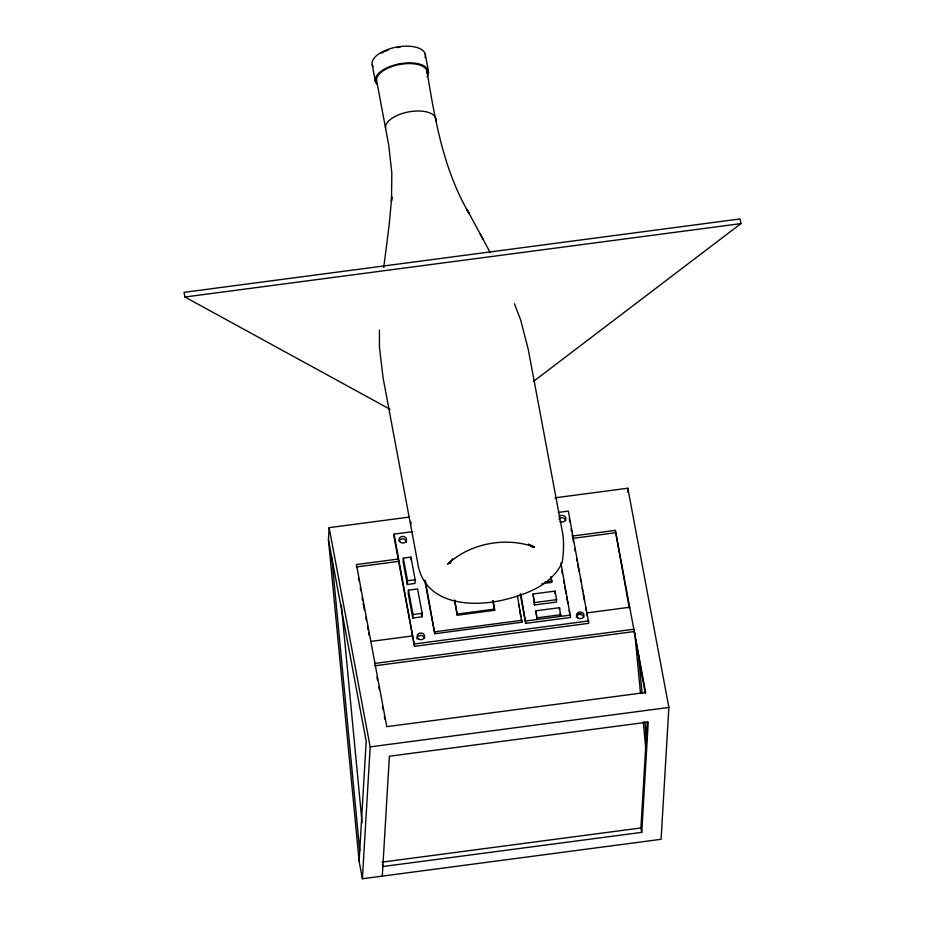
<?xml version="1.0" encoding="UTF-8"?>
<svg xmlns="http://www.w3.org/2000/svg" width="925" height="925" viewBox="0 0 925 925"><rect width="100%" height="100%" fill="white"/><g stroke="black" fill="none" stroke-linecap="round" stroke-linejoin="round"><path stroke-width="1.39" d="M554.954 497.835L627.844 488.215L668.868 707.44L661.086 839.31L362.392 878.75L359.108 861.175L328.444 539.633L329.15 527.655L409.185 517.087M359.108 861.175L366.184 741.295L328.444 539.633M362.392 878.75L370.173 746.88L329.15 527.655M412.677 531.655L394.108 534.107L393.969 536.5L414.516 646.321L588.762 623.323L568.343 511.097L558.353 512.415M382.303 876.125L389.379 756.234L648.252 722.055L641.742 832.35L382.881 866.528L382.464 864.332M403.323 558.099L403.092 561.857L407.324 584.473L414.932 583.467L415.152 579.709L410.931 557.104L403.323 558.099L407.543 580.715L407.324 584.473M410.827 524.302L410.978 521.897M408.434 590.162L408.226 593.653L412.793 618.016L421.939 616.813L422.147 613.31L417.58 588.947L408.434 590.162L413.001 614.512L412.793 618.016M410.781 559.602L410.931 557.104M414.516 646.321L394.108 534.107M517.503 596.278L521.885 622.236L434.762 633.729L425.373 580.958M493.164 600.892L494.621 610.292L457.285 615.229L454.799 600.348M560.908 562.909L570.528 617.472L525.724 623.381L520.856 594.208M533.077 594L534.534 604.95L556.457 602.059L556.596 599.666L554.988 591.11L533.077 594L534.534 604.95M535.887 610.812L537.101 619.507L535.887 610.812L559.521 607.702L560.735 616.385L560.203 613.576M551.161 577.027L551.867 582.38L541.969 583.687M554.85 593.503L554.988 591.11M559.417 609.367L559.521 607.702M629.312 608.257L615.333 530.383L572.425 536.038M627.601 492.204L627.844 488.215M645.268 693.484L633.822 629.22L374.96 663.398M641.742 832.35L640.921 827.956L647.176 721.962M383.736 267.522L389.24 224.336L391.738 196.863L391.495 200.968L391.818 172.917L388.754 145.248L376.752 81.088A25.599 11.898 -10.6 0 1 401.496 64.183A25.599 11.898 -10.6 0 1 427.072 73.399M451.238 560.689L450.024 563.267L452.591 558.781M449.538 561.984L447.688 564.146C470.108 543.137 506.021 536.535 534.719 547.195L531.019 545.218M533.517 381.377L740.948 223.607L740.069 218.936L184.052 292.346L184.931 297.017L390.084 409.301M184.931 297.017L740.948 223.607M397.935 559.082L356.46 564.562L386.8 726.668L645.673 692.501L615.333 530.383M356.322 566.956L399.23 561.29M573.708 538.257L615.183 532.777M407.543 580.715L415.152 579.709M544.871 582.114L551.936 581.178M413.001 614.512L422.147 613.31M534.685 602.557L556.596 599.666M457.355 614.027L494.69 609.101M537.205 617.831L560.827 614.709M434.877 631.787L522.001 620.282M370.844 641.43L412.33 635.961M578.229 614.05L581.085 613.668M586.808 612.917L629.717 607.251M525.863 620.987L570.667 615.067M414.666 643.927L588.901 620.918M374.822 665.792L633.683 631.613M370.173 746.88L668.868 707.44M382.06 862.135L640.921 827.956M528.406 544.016L532.673 547.172L530.615 545.241M483.023 239.205L466.801 209.235L469.241 213.767C443.699 170.304 435.004 120.331 427.003 71.306M480.063 233.678L490.065 252.317M514.404 303.701L520.578 319.68L528.244 349.373L562.701 533.482C564.1 543.079 563.637 552.93 562.169 562.481C551.473 585.918 524.394 595.145 501.072 600.498C467.183 607.76 422.898 602.822 417.499 561.752L383.054 377.643L379.458 347.153L379.423 329.982M569.257 519.133L569.788 521.943M571.107 528.984L571.627 531.806M572.159 534.615L573.477 541.657M574.795 548.698L575.315 551.508M576.633 558.55L577.165 561.371M577.686 564.181L579.004 571.222M580.322 578.264L580.854 581.085M582.172 588.115L582.692 590.936M583.224 593.757L584.542 600.788M585.86 607.829L586.381 610.65M586.913 613.46L587.444 616.281M561.822 570.956L562.354 573.766M563.672 580.819L564.192 583.64M564.724 586.462L566.042 593.503M566.574 596.324L567.892 603.378M569.21 610.419L569.742 613.24M550.826 576.853L551.601 580.993M425.269 54.297L428.402 71.028M520.185 593.781L525.724 623.381M518.451 603.875L518.983 606.696M519.503 609.517L520.821 616.582M521.353 619.403L521.885 622.236M492.828 600.718L494.621 610.292M372.22 64.623L375.353 81.365M454.476 600.175L457.285 615.229M424.725 580.079L434.762 633.729M421.43 614.107L421.939 616.813M358.414 578.137L358.935 580.935M360.241 587.918L360.773 590.717M362.08 597.7L362.6 600.498M363.12 603.297L364.427 610.28M365.733 617.276L366.265 620.074M367.572 627.058L368.092 629.856M368.613 632.642L369.133 635.44M376.926 677.042L377.446 679.852M378.764 686.882L379.296 689.703M382.453 706.573L382.973 709.382M384.291 716.413L384.823 719.234M638.285 653.027L642.1 693.114M644.829 721.743L646.61 740.358M634.747 632.92L635.024 635.787M635.302 638.666L640.505 693.207M643.233 721.916L646.112 752.06M341.348 605.239L362.103 822.868M331.728 557.208L359.721 850.734M385.621 128.506A25.599 11.898 -10.6 0 1 410.376 111.613A25.599 11.898 -10.6 0 1 435.953 120.817M373.099 66.681A27.022 12.568 -10.6 0 1 397.172 46.978A27.022 12.568 -10.6 0 1 425.072 57.639M376.961 84.36A27.022 12.568 -10.6 0 1 401.473 63.524A27.022 12.568 -10.6 0 1 427.072 76.706M381.401 53.211A25.599 11.898 -10.6 0 1 383.944 51.835M385.031 51.326A25.599 11.898 -10.6 0 1 388.535 49.915M397.472 47.591A25.599 11.898 -10.6 0 1 400.132 47.21M416.99 639.048A3.781 3.33 3.4 0 1 420.355 635.429A3.781 3.33 3.4 0 1 424.517 638.447M399.126 540.882A3.781 3.33 3.4 0 1 406.433 542.478M576.287 617.345A3.781 3.33 3.4 0 1 583.791 617.218M558.897 519.087A3.781 3.33 3.4 0 1 565.707 520.578M559.035 516.693A3.781 3.33 3.4 0 1 564.319 516A3.781 3.33 3.4 0 1 565.187 520.659A3.781 3.33 3.4 0 1 559.903 521.353M418.516 638.909A3.781 3.33 3.4 0 0 424.633 636.92A3.781 3.33 3.4 0 0 419.534 633.22A3.781 3.33 3.4 0 0 418.516 638.909M400.606 542.385A3.781 3.33 3.4 0 0 406.572 540.084A3.781 3.33 3.4 0 0 401.253 536.65A3.781 3.33 3.4 0 0 400.606 542.385M577.998 617.993A3.781 3.33 3.4 0 0 583.964 615.692A3.781 3.33 3.4 0 0 578.634 612.269A3.781 3.33 3.4 0 0 577.998 617.993"/></g></svg>
